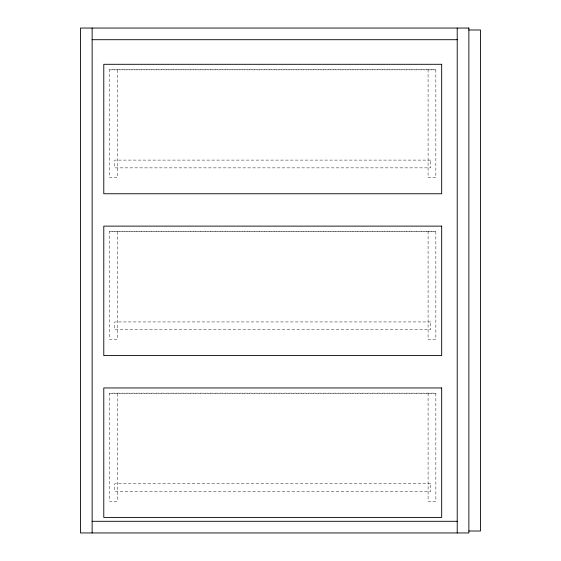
<?xml version="1.0" encoding="UTF-8"?>
<svg xmlns="http://www.w3.org/2000/svg" width="561" height="561" viewBox="0 0 561 561"><rect width="100%" height="100%" fill="white"/><g stroke="black" fill="none" stroke-linecap="round" stroke-linejoin="round"><path stroke-width="0.42" stroke-dasharray="2.81 2.1" d="M109.612 69.866L435.855 69.866M109.612 231.693L435.855 231.693M109.612 393.52L435.855 393.52M428.085 69.48L428.085 177.578L435.855 177.578L435.855 69.48L109.612 69.48L109.612 177.578L117.375 177.578L117.375 69.48M428.085 231.307L428.085 339.405L435.855 339.405L435.855 231.307L109.612 231.307L109.612 339.405L117.375 339.405L117.375 231.307M428.085 393.135L428.085 501.232L435.855 501.232L435.855 393.135L109.612 393.135L109.612 501.232L117.375 501.232L117.375 393.135M430.673 160.102L114.788 160.102L114.788 167.865L430.673 167.865L430.673 160.102M430.673 321.93L114.788 321.93L114.788 329.693L430.673 329.693L430.673 321.93M430.673 483.757L114.788 483.757L114.788 491.52L430.673 491.52L430.673 483.757"/><path stroke-width="0.84" d="M468.87 29.992L480.518 29.992L480.518 531.008L468.87 531.008M92.13 39.705L457.215 39.705M92.13 521.295L457.215 521.295M457.215 28.05L457.215 532.95M92.13 28.05L92.13 532.95M468.87 28.05L80.482 28.05L80.482 532.95L468.87 532.95L468.87 28.05M441.682 64.298L103.785 64.298L103.785 193.762L441.682 193.762L441.682 64.298M441.682 226.125L103.785 226.125L103.785 355.59L441.682 355.59L441.682 226.125M441.682 387.953L103.785 387.953L103.785 517.417L441.682 517.417L441.682 387.953"/></g></svg>
